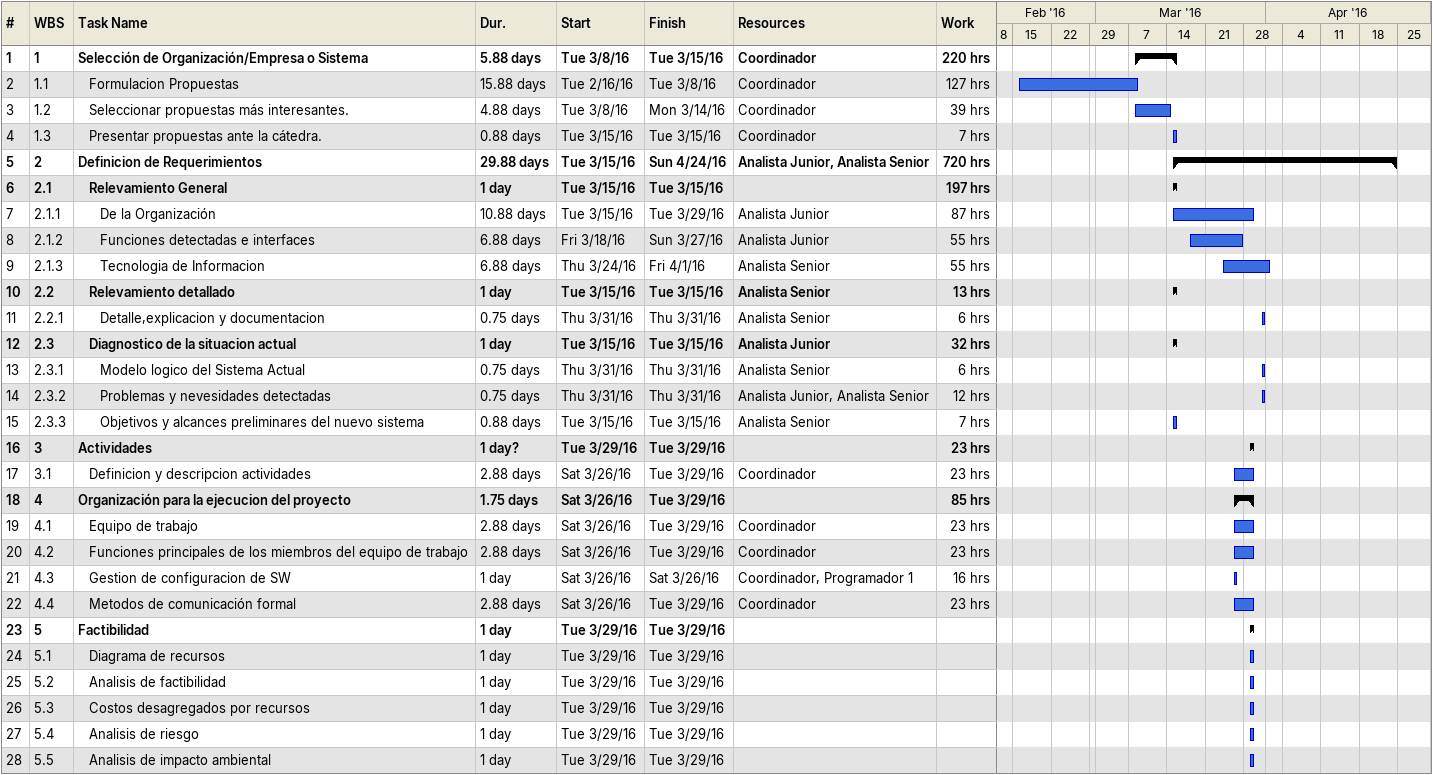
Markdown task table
| ID | WBS | Task | Duration | Start | Finish | Resources | Work (h) |
|---|---|---|---|---|---|---|---|
| 1 | 1 | **Selección de Organización/Empresa o Sistema** | 5.88d | 2016-03-08 | 2016-03-15 | Coordinador | 220 |
| 2 | 1.1 | Formulacion Propuestas | 15.88d | 2016-02-16 | 2016-03-08 | Coordinador | 127 |
| 3 | 1.2 | Seleccionar propuestas más interesantes. | 4.88d | 2016-03-08 | 2016-03-14 | Coordinador | 39 |
| 4 | 1.3 | Presentar propuestas ante la cátedra. | 0.88d | 2016-03-15 | 2016-03-15 | Coordinador | 7 |
| 5 | 2 | **Definicion de Requerimientos** | 29.88d | 2016-03-15 | 2016-04-24 | Analista Junior, Analista Senior | 720 |
| 6 | 2.1 | **Relevamiento General** | 1d | 2016-03-15 | 2016-03-15 |  | 197 |
| 7 | 2.1.1 | De la Organización | 10.88d | 2016-03-15 | 2016-03-29 | Analista Junior | 87 |
| 8 | 2.1.2 | Funciones detectadas e interfaces | 6.88d | 2016-03-18 | 2016-03-27 | Analista Junior | 55 |
| 9 | 2.1.3 | Tecnologia de Informacion | 6.88d | 2016-03-24 | 2016-04-01 | Analista Senior | 55 |
| 10 | 2.2 | **Relevamiento detallado** | 1d | 2016-03-15 | 2016-03-15 | Analista Senior | 13 |
| 11 | 2.2.1 | Detalle,explicacion y documentacion | 0.75d | 2016-03-31 | 2016-03-31 | Analista Senior | 6 |
| 12 | 2.3 | **Diagnostico de la situacion actual** | 1d | 2016-03-15 | 2016-03-15 | Analista Junior | 32 |
| 13 | 2.3.1 | Modelo logico del Sistema Actual | 0.75d | 2016-03-31 | 2016-03-31 | Analista Senior | 6 |
| 14 | 2.3.2 | Problemas y nevesidades detectadas | 0.75d | 2016-03-31 | 2016-03-31 | Analista Junior, Analista Senior | 12 |
| 15 | 2.3.3 | Objetivos y alcances preliminares del nuevo sistema | 0.88d | 2016-03-15 | 2016-03-15 | Analista Senior | 7 |
| 16 | 3 | **Actividades** | 1d? | 2016-03-29 | 2016-03-29 |  | 23 |
| 17 | 3.1 | Definicion y descripcion actividades | 2.88d | 2016-03-26 | 2016-03-29 | Coordinador | 23 |
| 18 | 4 | **Organización para la ejecucion del proyecto** | 1.75d | 2016-03-26 | 2016-03-29 |  | 85 |
| 19 | 4.1 | Equipo de trabajo | 2.88d | 2016-03-26 | 2016-03-29 | Coordinador | 23 |
| 20 | 4.2 | Funciones principales de los miembros del equipo de trabajo | 2.88d | 2016-03-26 | 2016-03-29 | Coordinador | 23 |
| 21 | 4.3 | Gestion de configuracion de SW | 1d | 2016-03-26 | 2016-03-26 | Coordinador, Programador 1 | 16 |
| 22 | 4.4 | Metodos de comunicación formal | 2.88d | 2016-03-26 | 2016-03-29 | Coordinador | 23 |
| 23 | 5 | **Factibilidad** | 1d | 2016-03-29 | 2016-03-29 |  |  |
| 24 | 5.1 | Diagrama de recursos | 1d | 2016-03-29 | 2016-03-29 |  |  |
| 25 | 5.2 | Analisis de factibilidad | 1d | 2016-03-29 | 2016-03-29 |  |  |
| 26 | 5.3 | Costos desagregados por recursos | 1d | 2016-03-29 | 2016-03-29 |  |  |
| 27 | 5.4 | Analisis de riesgo | 1d | 2016-03-29 | 2016-03-29 |  |  |
| 28 | 5.5 | Analisis de impacto ambiental | 1d | 2016-03-29 | 2016-03-29 |  |  |
